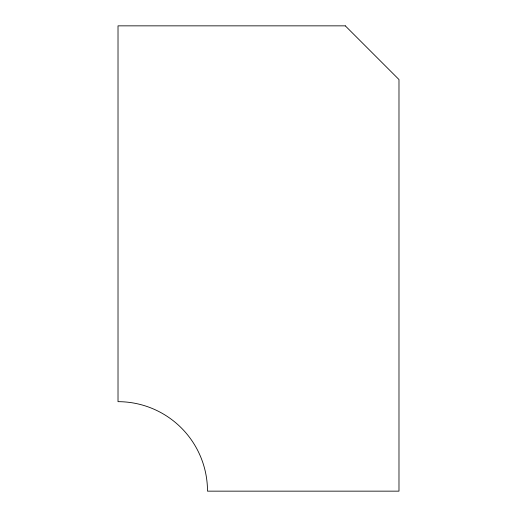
<?xml version="1.0" encoding="UTF-8"?>
<svg xmlns="http://www.w3.org/2000/svg" width="517" height="517" viewBox="0 0 517 517"><rect width="100%" height="100%" fill="white"/><g stroke="black" fill="none" stroke-linecap="round" stroke-linejoin="round"><path stroke-width="0.78" d="M345.298 25.85L118.018 25.85L118.018 401.67A89.48 89.48 0 0 1 207.498 491.15L398.982 491.15L398.982 79.54L345.298 25.85"/></g></svg>
